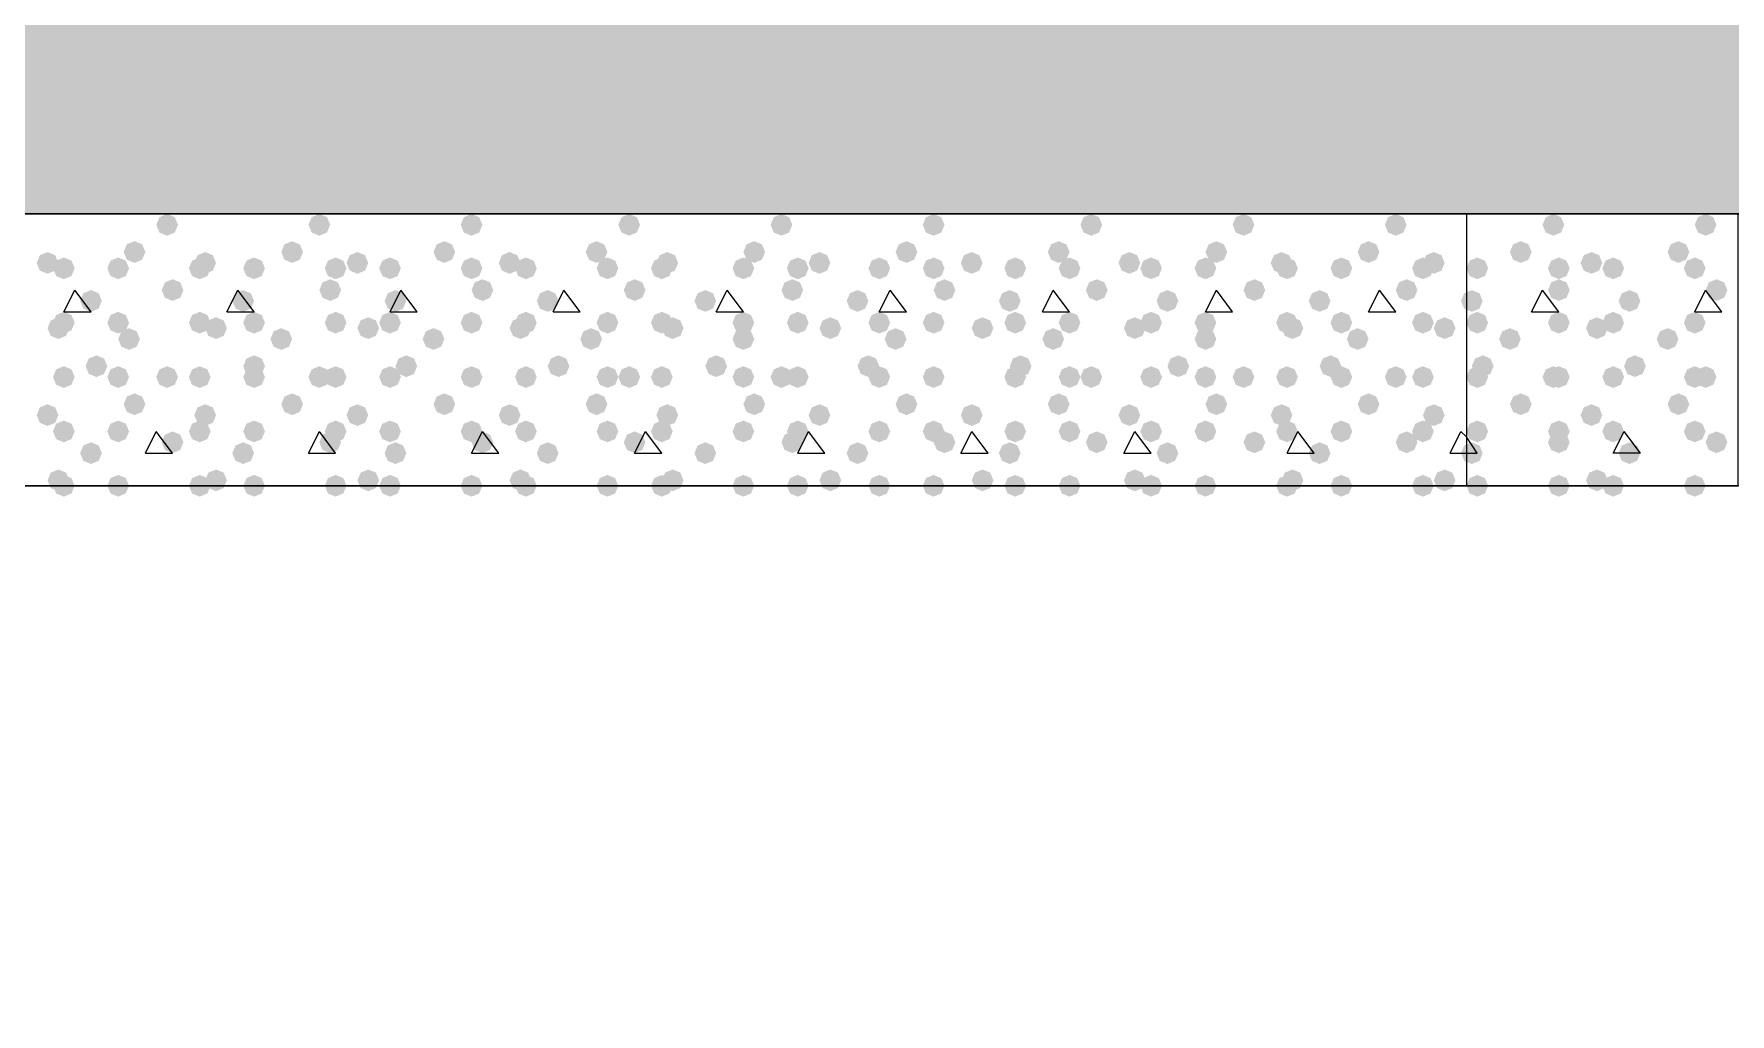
# Model space of a CAD drawing. Header units: millimetres. Extents: x 0 to 420, y 0 to 297.
# Drawn here: x 211.14 to 224.35, y 144.01 to 151.64 of the extents above; entities that cross this region are included whole.
import ezdxf

# ---------------------------------------------------------------- set-up
doc = ezdxf.new("R2010")
doc.units = ezdxf.units.MM
doc.layers.get('0').update_dxf_attribs({"linetype": 'CONTINUOUS'})

msp = doc.modelspace()

# ---------------------------------------------------------------- hatches: boundary and pattern name
at = {"true_color": 0x000008}
h = msp.add_hatch(color=0, dxfattribs=at)
h.paths.add_polyline_path([(385.826, 162.263667), (39.708667, 162.263667), (385.826, 150.241)], flags=0)
h.paths.add_polyline_path([(39.708667, 162.263667), (385.826, 150.241), (39.708667, 150.241)], flags=0)
for points in [[(212.259333, 150.156333), (212.234463, 150.096537), (212.174667, 150.071667), (212.114871, 150.096537), (212.09, 150.156333), (212.114871, 150.216129), (212.174667, 150.241), (212.234462, 150.216129)], [(213.444667, 150.156333), (213.419796, 150.096537), (213.36, 150.071667), (213.300204, 150.096537), (213.275333, 150.156333), (213.300204, 150.216129), (213.36, 150.241), (213.419796, 150.216129)], [(214.63, 150.156333), (214.605129, 150.096537), (214.545333, 150.071667), (214.485538, 150.096537), (214.460667, 150.156333), (214.485537, 150.216129), (214.545333, 150.241), (214.605129, 150.216129)], [(215.857667, 150.156333), (215.832796, 150.096537), (215.773, 150.071667), (215.713204, 150.096537), (215.688333, 150.156333), (215.713204, 150.216129), (215.773, 150.241), (215.832796, 150.216129)], [(217.043, 150.156333), (217.018129, 150.096537), (216.958333, 150.071667), (216.898538, 150.096537), (216.873667, 150.156333), (216.898537, 150.216129), (216.958333, 150.241), (217.018129, 150.216129)], [(218.228333, 150.156333), (218.203463, 150.096537), (218.143667, 150.071667), (218.083871, 150.096537), (218.059, 150.156333), (218.083871, 150.216129), (218.143667, 150.241), (218.203462, 150.216129)], [(219.456, 150.156333), (219.431129, 150.096537), (219.371333, 150.071667), (219.311538, 150.096537), (219.286667, 150.156333), (219.311537, 150.216129), (219.371333, 150.241), (219.431129, 150.216129)], [(220.641333, 150.156333), (220.616462, 150.096537), (220.556667, 150.071667), (220.496871, 150.096537), (220.472, 150.156333), (220.496871, 150.216129), (220.556667, 150.241), (220.616462, 150.216129)], [(221.826667, 150.156333), (221.801796, 150.096537), (221.742, 150.071667), (221.682204, 150.096537), (221.657333, 150.156333), (221.682204, 150.216129), (221.742, 150.241), (221.801796, 150.216129)], [(211.328, 149.86), (211.303129, 149.800204), (211.243333, 149.775333), (211.183538, 149.800204), (211.158667, 149.86), (211.183537, 149.919796), (211.243333, 149.944667), (211.303129, 149.919796)], [(212.005333, 149.944667), (211.980462, 149.884871), (211.920667, 149.86), (211.860871, 149.884871), (211.836, 149.944667), (211.860871, 150.004462), (211.920667, 150.029333), (211.980462, 150.004463)], [(212.555667, 149.86), (212.530796, 149.800204), (212.471, 149.775333), (212.411204, 149.800204), (212.386333, 149.86), (212.411204, 149.919796), (212.471, 149.944667), (212.530796, 149.919796)], [(213.233, 149.944667), (213.208129, 149.884871), (213.148333, 149.86), (213.088538, 149.884871), (213.063667, 149.944667), (213.088537, 150.004462), (213.148333, 150.029333), (213.208129, 150.004463)], [(213.741, 149.86), (213.716129, 149.800204), (213.656333, 149.775333), (213.596538, 149.800204), (213.571667, 149.86), (213.596537, 149.919796), (213.656333, 149.944667), (213.716129, 149.919796)], [(214.418333, 149.944667), (214.393463, 149.884871), (214.333667, 149.86), (214.273871, 149.884871), (214.249, 149.944667), (214.273871, 150.004462), (214.333667, 150.029333), (214.393462, 150.004463)], [(214.926333, 149.86), (214.901462, 149.800204), (214.841667, 149.775333), (214.781871, 149.800204), (214.757, 149.86), (214.781871, 149.919796), (214.841667, 149.944667), (214.901462, 149.919796)], [(215.603667, 149.944667), (215.578796, 149.884871), (215.519, 149.86), (215.459204, 149.884871), (215.434333, 149.944667), (215.459204, 150.004462), (215.519, 150.029333), (215.578796, 150.004463)], [(216.154, 149.86), (216.129129, 149.800204), (216.069333, 149.775333), (216.009538, 149.800204), (215.984667, 149.86), (216.009537, 149.919796), (216.069333, 149.944667), (216.129129, 149.919796)], [(216.831333, 149.944667), (216.806462, 149.884871), (216.746667, 149.86), (216.686871, 149.884871), (216.662, 149.944667), (216.686871, 150.004462), (216.746667, 150.029333), (216.806462, 150.004463)], [(217.339333, 149.86), (217.314462, 149.800204), (217.254667, 149.775333), (217.194871, 149.800204), (217.17, 149.86), (217.194871, 149.919796), (217.254667, 149.944667), (217.314462, 149.919796)], [(218.016667, 149.944667), (217.991796, 149.884871), (217.932, 149.86), (217.872204, 149.884871), (217.847333, 149.944667), (217.872204, 150.004462), (217.932, 150.029333), (217.991796, 150.004463)], [(218.524667, 149.86), (218.499796, 149.800204), (218.44, 149.775333), (218.380204, 149.800204), (218.355333, 149.86), (218.380204, 149.919796), (218.44, 149.944667), (218.499796, 149.919796)], [(219.202, 149.944667), (219.177129, 149.884871), (219.117333, 149.86), (219.057538, 149.884871), (219.032667, 149.944667), (219.057537, 150.004462), (219.117333, 150.029333), (219.177129, 150.004463)], [(219.752333, 149.86), (219.727463, 149.800204), (219.667667, 149.775333), (219.607871, 149.800204), (219.583, 149.86), (219.607871, 149.919796), (219.667667, 149.944667), (219.727462, 149.919796)], [(220.429667, 149.944667), (220.404796, 149.884871), (220.345, 149.86), (220.285204, 149.884871), (220.260333, 149.944667), (220.285204, 150.004462), (220.345, 150.029333), (220.404796, 150.004463)], [(220.937667, 149.86), (220.912796, 149.800204), (220.853, 149.775333), (220.793204, 149.800204), (220.768333, 149.86), (220.793204, 149.919796), (220.853, 149.944667), (220.912796, 149.919796)], [(221.615, 149.944667), (221.590129, 149.884871), (221.530333, 149.86), (221.470538, 149.884871), (221.445667, 149.944667), (221.470537, 150.004462), (221.530333, 150.029333), (221.590129, 150.004463)], [(222.123, 149.86), (222.098129, 149.800204), (222.038333, 149.775333), (221.978538, 149.800204), (221.953667, 149.86), (221.978537, 149.919796), (222.038333, 149.944667), (222.098129, 149.919796)], [(211.455, 149.817667), (211.430129, 149.757871), (211.370333, 149.733), (211.310538, 149.757871), (211.285667, 149.817667), (211.310537, 149.877462), (211.370333, 149.902333), (211.430129, 149.877463)], [(211.878333, 149.817667), (211.853462, 149.757871), (211.793667, 149.733), (211.733871, 149.757871), (211.709, 149.817667), (211.733871, 149.877462), (211.793667, 149.902333), (211.853462, 149.877463)], [(212.513333, 149.817667), (212.488463, 149.757871), (212.428667, 149.733), (212.368871, 149.757871), (212.344, 149.817667), (212.368871, 149.877462), (212.428667, 149.902333), (212.488462, 149.877463)], [(212.936667, 149.817667), (212.911796, 149.757871), (212.852, 149.733), (212.792204, 149.757871), (212.767333, 149.817667), (212.792204, 149.877462), (212.852, 149.902333), (212.911796, 149.877463)], [(213.571667, 149.817667), (213.546796, 149.757871), (213.487, 149.733), (213.427204, 149.757871), (213.402333, 149.817667), (213.427204, 149.877462), (213.487, 149.902333), (213.546796, 149.877463)], [(213.995, 149.817667), (213.970129, 149.757871), (213.910333, 149.733), (213.850538, 149.757871), (213.825667, 149.817667), (213.850537, 149.877462), (213.910333, 149.902333), (213.970129, 149.877463)], [(214.63, 149.817667), (214.605129, 149.757871), (214.545333, 149.733), (214.485538, 149.757871), (214.460667, 149.817667), (214.485537, 149.877462), (214.545333, 149.902333), (214.605129, 149.877463)], [(215.053333, 149.817667), (215.028462, 149.757871), (214.968667, 149.733), (214.908871, 149.757871), (214.884, 149.817667), (214.908871, 149.877462), (214.968667, 149.902333), (215.028462, 149.877463)], [(215.688333, 149.817667), (215.663462, 149.757871), (215.603667, 149.733), (215.543871, 149.757871), (215.519, 149.817667), (215.543871, 149.877462), (215.603667, 149.902333), (215.663462, 149.877463)], [(216.111667, 149.817667), (216.086796, 149.757871), (216.027, 149.733), (215.967204, 149.757871), (215.942333, 149.817667), (215.967204, 149.877462), (216.027, 149.902333), (216.086796, 149.877463)], [(216.746667, 149.817667), (216.721796, 149.757871), (216.662, 149.733), (216.602204, 149.757871), (216.577333, 149.817667), (216.602204, 149.877462), (216.662, 149.902333), (216.721796, 149.877463)], [(217.17, 149.817667), (217.145129, 149.757871), (217.085333, 149.733), (217.025538, 149.757871), (217.000667, 149.817667), (217.025537, 149.877462), (217.085333, 149.902333), (217.145129, 149.877463)], [(217.805, 149.817667), (217.780129, 149.757871), (217.720333, 149.733), (217.660538, 149.757871), (217.635667, 149.817667), (217.660537, 149.877462), (217.720333, 149.902333), (217.780129, 149.877463)], [(218.228333, 149.817667), (218.203463, 149.757871), (218.143667, 149.733), (218.083871, 149.757871), (218.059, 149.817667), (218.083871, 149.877462), (218.143667, 149.902333), (218.203462, 149.877463)], [(218.863333, 149.817667), (218.838462, 149.757871), (218.778667, 149.733), (218.718871, 149.757871), (218.694, 149.817667), (218.718871, 149.877462), (218.778667, 149.902333), (218.838462, 149.877463)], [(219.286667, 149.817667), (219.261796, 149.757871), (219.202, 149.733), (219.142204, 149.757871), (219.117333, 149.817667), (219.142204, 149.877462), (219.202, 149.902333), (219.261796, 149.877463)], [(219.921667, 149.817667), (219.896796, 149.757871), (219.837, 149.733), (219.777204, 149.757871), (219.752333, 149.817667), (219.777204, 149.877462), (219.837, 149.902333), (219.896796, 149.877463)], [(220.345, 149.817667), (220.320129, 149.757871), (220.260333, 149.733), (220.200538, 149.757871), (220.175667, 149.817667), (220.200537, 149.877462), (220.260333, 149.902333), (220.320129, 149.877463)], [(220.98, 149.817667), (220.955129, 149.757871), (220.895333, 149.733), (220.835538, 149.757871), (220.810667, 149.817667), (220.835537, 149.877462), (220.895333, 149.902333), (220.955129, 149.877463)], [(221.403333, 149.817667), (221.378463, 149.757871), (221.318667, 149.733), (221.258871, 149.757871), (221.234, 149.817667), (221.258871, 149.877462), (221.318667, 149.902333), (221.378462, 149.877463)], [(222.038333, 149.817667), (222.013463, 149.757871), (221.953667, 149.733), (221.893871, 149.757871), (221.869, 149.817667), (221.893871, 149.877462), (221.953667, 149.902333), (222.013462, 149.877463)], [(211.666667, 149.563667), (211.641796, 149.503871), (211.582, 149.479), (211.522204, 149.503871), (211.497333, 149.563667), (211.522204, 149.623462), (211.582, 149.648333), (211.641796, 149.623463)], [(212.301667, 149.648333), (212.276796, 149.588537), (212.217, 149.563667), (212.157204, 149.588537), (212.132333, 149.648333), (212.157204, 149.708129), (212.217, 149.733), (212.276796, 149.708129)], [(212.852, 149.563667), (212.827129, 149.503871), (212.767333, 149.479), (212.707538, 149.503871), (212.682667, 149.563667), (212.707537, 149.623462), (212.767333, 149.648333), (212.827129, 149.623463)], [(213.529333, 149.648333), (213.504462, 149.588537), (213.444667, 149.563667), (213.384871, 149.588537), (213.36, 149.648333), (213.384871, 149.708129), (213.444667, 149.733), (213.504462, 149.708129)], [(214.037333, 149.563667), (214.012462, 149.503871), (213.952667, 149.479), (213.892871, 149.503871), (213.868, 149.563667), (213.892871, 149.623462), (213.952667, 149.648333), (214.012462, 149.623463)], [(214.714667, 149.648333), (214.689796, 149.588537), (214.63, 149.563667), (214.570204, 149.588537), (214.545333, 149.648333), (214.570204, 149.708129), (214.63, 149.733), (214.689796, 149.708129)], [(215.222667, 149.563667), (215.197796, 149.503871), (215.138, 149.479), (215.078204, 149.503871), (215.053333, 149.563667), (215.078204, 149.623462), (215.138, 149.648333), (215.197796, 149.623463)], [(215.9, 149.648333), (215.875129, 149.588537), (215.815333, 149.563667), (215.755538, 149.588537), (215.730667, 149.648333), (215.755537, 149.708129), (215.815333, 149.733), (215.875129, 149.708129)], [(216.450333, 149.563667), (216.425462, 149.503871), (216.365667, 149.479), (216.305871, 149.503871), (216.281, 149.563667), (216.305871, 149.623462), (216.365667, 149.648333), (216.425462, 149.623463)], [(217.127667, 149.648333), (217.102796, 149.588537), (217.043, 149.563667), (216.983204, 149.588537), (216.958333, 149.648333), (216.983204, 149.708129), (217.043, 149.733), (217.102796, 149.708129)], [(217.635667, 149.563667), (217.610796, 149.503871), (217.551, 149.479), (217.491204, 149.503871), (217.466333, 149.563667), (217.491204, 149.623462), (217.551, 149.648333), (217.610796, 149.623463)], [(218.313, 149.648333), (218.288129, 149.588537), (218.228333, 149.563667), (218.168538, 149.588537), (218.143667, 149.648333), (218.168537, 149.708129), (218.228333, 149.733), (218.288129, 149.708129)], [(218.821, 149.563667), (218.796129, 149.503871), (218.736333, 149.479), (218.676538, 149.503871), (218.651667, 149.563667), (218.676537, 149.623462), (218.736333, 149.648333), (218.796129, 149.623463)], [(219.498333, 149.648333), (219.473462, 149.588537), (219.413667, 149.563667), (219.353871, 149.588537), (219.329, 149.648333), (219.353871, 149.708129), (219.413667, 149.733), (219.473462, 149.708129)], [(220.048667, 149.563667), (220.023796, 149.503871), (219.964, 149.479), (219.904204, 149.503871), (219.879333, 149.563667), (219.904204, 149.623462), (219.964, 149.648333), (220.023796, 149.623463)], [(220.726, 149.648333), (220.701129, 149.588537), (220.641333, 149.563667), (220.581538, 149.588537), (220.556667, 149.648333), (220.581537, 149.708129), (220.641333, 149.733), (220.701129, 149.708129)], [(221.234, 149.563667), (221.209129, 149.503871), (221.149333, 149.479), (221.089538, 149.503871), (221.064667, 149.563667), (221.089537, 149.623462), (221.149333, 149.648333), (221.209129, 149.623463)], [(221.911333, 149.648333), (221.886462, 149.588537), (221.826667, 149.563667), (221.766871, 149.588537), (221.742, 149.648333), (221.766871, 149.708129), (221.826667, 149.733), (221.886462, 149.708129)], [(211.412667, 149.352), (211.387796, 149.292204), (211.328, 149.267333), (211.268204, 149.292204), (211.243333, 149.352), (211.268204, 149.411796), (211.328, 149.436667), (211.387796, 149.411796)], [(211.455, 149.394333), (211.430129, 149.334537), (211.370333, 149.309667), (211.310538, 149.334537), (211.285667, 149.394333), (211.310537, 149.454129), (211.370333, 149.479), (211.430129, 149.454129)], [(211.878333, 149.394333), (211.853462, 149.334537), (211.793667, 149.309667), (211.733871, 149.334537), (211.709, 149.394333), (211.733871, 149.454129), (211.793667, 149.479), (211.853462, 149.454129)], [(212.513333, 149.394333), (212.488463, 149.334537), (212.428667, 149.309667), (212.368871, 149.334537), (212.344, 149.394333), (212.368871, 149.454129), (212.428667, 149.479), (212.488462, 149.454129)], [(212.640333, 149.352), (212.615462, 149.292204), (212.555667, 149.267333), (212.495871, 149.292204), (212.471, 149.352), (212.495871, 149.411796), (212.555667, 149.436667), (212.615462, 149.411796)], [(212.936667, 149.394333), (212.911796, 149.334537), (212.852, 149.309667), (212.792204, 149.334537), (212.767333, 149.394333), (212.792204, 149.454129), (212.852, 149.479), (212.911796, 149.454129)], [(213.571667, 149.394333), (213.546796, 149.334537), (213.487, 149.309667), (213.427204, 149.334537), (213.402333, 149.394333), (213.427204, 149.454129), (213.487, 149.479), (213.546796, 149.454129)], [(213.825667, 149.352), (213.800796, 149.292204), (213.741, 149.267333), (213.681204, 149.292204), (213.656333, 149.352), (213.681204, 149.411796), (213.741, 149.436667), (213.800796, 149.411796)], [(213.995, 149.394333), (213.970129, 149.334537), (213.910333, 149.309667), (213.850538, 149.334537), (213.825667, 149.394333), (213.850537, 149.454129), (213.910333, 149.479), (213.970129, 149.454129)], [(214.63, 149.394333), (214.605129, 149.334537), (214.545333, 149.309667), (214.485538, 149.334537), (214.460667, 149.394333), (214.485537, 149.454129), (214.545333, 149.479), (214.605129, 149.454129)], [(215.011, 149.352), (214.986129, 149.292204), (214.926333, 149.267333), (214.866538, 149.292204), (214.841667, 149.352), (214.866537, 149.411796), (214.926333, 149.436667), (214.986129, 149.411796)], [(215.053333, 149.394333), (215.028462, 149.334537), (214.968667, 149.309667), (214.908871, 149.334537), (214.884, 149.394333), (214.908871, 149.454129), (214.968667, 149.479), (215.028462, 149.454129)], [(215.688333, 149.394333), (215.663462, 149.334537), (215.603667, 149.309667), (215.543871, 149.334537), (215.519, 149.394333), (215.543871, 149.454129), (215.603667, 149.479), (215.663462, 149.454129)], [(216.111667, 149.394333), (216.086796, 149.334537), (216.027, 149.309667), (215.967204, 149.334537), (215.942333, 149.394333), (215.967204, 149.454129), (216.027, 149.479), (216.086796, 149.454129)], [(216.196333, 149.352), (216.171462, 149.292204), (216.111667, 149.267333), (216.051871, 149.292204), (216.027, 149.352), (216.051871, 149.411796), (216.111667, 149.436667), (216.171462, 149.411796)], [(216.746667, 149.394333), (216.721796, 149.334537), (216.662, 149.309667), (216.602204, 149.334537), (216.577333, 149.394333), (216.602204, 149.454129), (216.662, 149.479), (216.721796, 149.454129)], [(217.17, 149.394333), (217.145129, 149.334537), (217.085333, 149.309667), (217.025538, 149.334537), (217.000667, 149.394333), (217.025537, 149.454129), (217.085333, 149.479), (217.145129, 149.454129)], [(217.424, 149.352), (217.399129, 149.292204), (217.339333, 149.267333), (217.279538, 149.292204), (217.254667, 149.352), (217.279537, 149.411796), (217.339333, 149.436667), (217.399129, 149.411796)], [(217.805, 149.394333), (217.780129, 149.334537), (217.720333, 149.309667), (217.660538, 149.334537), (217.635667, 149.394333), (217.660537, 149.454129), (217.720333, 149.479), (217.780129, 149.454129)], [(218.228333, 149.394333), (218.203463, 149.334537), (218.143667, 149.309667), (218.083871, 149.334537), (218.059, 149.394333), (218.083871, 149.454129), (218.143667, 149.479), (218.203462, 149.454129)], [(218.609333, 149.352), (218.584463, 149.292204), (218.524667, 149.267333), (218.464871, 149.292204), (218.44, 149.352), (218.464871, 149.411796), (218.524667, 149.436667), (218.584462, 149.411796)], [(218.863333, 149.394333), (218.838462, 149.334537), (218.778667, 149.309667), (218.718871, 149.334537), (218.694, 149.394333), (218.718871, 149.454129), (218.778667, 149.479), (218.838462, 149.454129)], [(219.286667, 149.394333), (219.261796, 149.334537), (219.202, 149.309667), (219.142204, 149.334537), (219.117333, 149.394333), (219.142204, 149.454129), (219.202, 149.479), (219.261796, 149.454129)], [(219.794667, 149.352), (219.769796, 149.292204), (219.71, 149.267333), (219.650204, 149.292204), (219.625333, 149.352), (219.650204, 149.411796), (219.71, 149.436667), (219.769796, 149.411796)], [(219.921667, 149.394333), (219.896796, 149.334537), (219.837, 149.309667), (219.777204, 149.334537), (219.752333, 149.394333), (219.777204, 149.454129), (219.837, 149.479), (219.896796, 149.454129)], [(220.345, 149.394333), (220.320129, 149.334537), (220.260333, 149.309667), (220.200538, 149.334537), (220.175667, 149.394333), (220.200537, 149.454129), (220.260333, 149.479), (220.320129, 149.454129)], [(220.98, 149.394333), (220.955129, 149.334537), (220.895333, 149.309667), (220.835538, 149.334537), (220.810667, 149.394333), (220.835537, 149.454129), (220.895333, 149.479), (220.955129, 149.454129)], [(221.022333, 149.352), (220.997462, 149.292204), (220.937667, 149.267333), (220.877871, 149.292204), (220.853, 149.352), (220.877871, 149.411796), (220.937667, 149.436667), (220.997462, 149.411796)], [(221.403333, 149.394333), (221.378463, 149.334537), (221.318667, 149.309667), (221.258871, 149.334537), (221.234, 149.394333), (221.258871, 149.454129), (221.318667, 149.479), (221.378462, 149.454129)], [(222.038333, 149.394333), (222.013463, 149.334537), (221.953667, 149.309667), (221.893871, 149.334537), (221.869, 149.394333), (221.893871, 149.454129), (221.953667, 149.479), (222.013462, 149.454129)], [(222.207667, 149.352), (222.182796, 149.292204), (222.123, 149.267333), (222.063204, 149.292204), (222.038333, 149.352), (222.063204, 149.411796), (222.123, 149.436667), (222.182796, 149.411796)], [(211.963, 149.267333), (211.938129, 149.207537), (211.878333, 149.182667), (211.818537, 149.207537), (211.793667, 149.267333), (211.818537, 149.327129), (211.878333, 149.352), (211.938129, 149.327129)], [(213.148333, 149.267333), (213.123462, 149.207537), (213.063667, 149.182667), (213.003871, 149.207537), (212.979, 149.267333), (213.003871, 149.327129), (213.063667, 149.352), (213.123462, 149.327129)], [(214.333667, 149.267333), (214.308796, 149.207537), (214.249, 149.182667), (214.189204, 149.207537), (214.164333, 149.267333), (214.189204, 149.327129), (214.249, 149.352), (214.308796, 149.327129)], [(215.561333, 149.267333), (215.536462, 149.207537), (215.476667, 149.182667), (215.416871, 149.207537), (215.392, 149.267333), (215.416871, 149.327129), (215.476667, 149.352), (215.536462, 149.327129)], [(216.746667, 149.267333), (216.721796, 149.207537), (216.662, 149.182667), (216.602204, 149.207537), (216.577333, 149.267333), (216.602204, 149.327129), (216.662, 149.352), (216.721796, 149.327129)], [(217.932, 149.267333), (217.907129, 149.207537), (217.847333, 149.182667), (217.787537, 149.207537), (217.762667, 149.267333), (217.787537, 149.327129), (217.847333, 149.352), (217.907129, 149.327129)], [(219.159667, 149.267333), (219.134796, 149.207537), (219.075, 149.182667), (219.015204, 149.207537), (218.990333, 149.267333), (219.015204, 149.327129), (219.075, 149.352), (219.134796, 149.327129)], [(220.345, 149.267333), (220.320129, 149.207537), (220.260333, 149.182667), (220.200538, 149.207537), (220.175667, 149.267333), (220.200537, 149.327129), (220.260333, 149.352), (220.320129, 149.327129)], [(221.530333, 149.267333), (221.505462, 149.207537), (221.445667, 149.182667), (221.385871, 149.207537), (221.361, 149.267333), (221.385871, 149.327129), (221.445667, 149.352), (221.505462, 149.327129)], [(211.709, 149.055667), (211.684129, 148.995871), (211.624333, 148.971), (211.564538, 148.995871), (211.539667, 149.055667), (211.564537, 149.115462), (211.624333, 149.140333), (211.684129, 149.115463)], [(212.936667, 149.055667), (212.911796, 148.995871), (212.852, 148.971), (212.792204, 148.995871), (212.767333, 149.055667), (212.792204, 149.115462), (212.852, 149.140333), (212.911796, 149.115463)], [(214.122, 149.055667), (214.097129, 148.995871), (214.037333, 148.971), (213.977537, 148.995871), (213.952667, 149.055667), (213.977537, 149.115462), (214.037333, 149.140333), (214.097129, 149.115463)], [(215.307333, 149.055667), (215.282462, 148.995871), (215.222667, 148.971), (215.162871, 148.995871), (215.138, 149.055667), (215.162871, 149.115462), (215.222667, 149.140333), (215.282462, 149.115463)], [(216.535, 149.055667), (216.510129, 148.995871), (216.450333, 148.971), (216.390537, 148.995871), (216.365667, 149.055667), (216.390537, 149.115462), (216.450333, 149.140333), (216.510129, 149.115463)], [(217.720333, 149.055667), (217.695462, 148.995871), (217.635667, 148.971), (217.575871, 148.995871), (217.551, 149.055667), (217.575871, 149.115462), (217.635667, 149.140333), (217.695462, 149.115463)], [(218.905667, 149.055667), (218.880796, 148.995871), (218.821, 148.971), (218.761204, 148.995871), (218.736333, 149.055667), (218.761204, 149.115462), (218.821, 149.140333), (218.880796, 149.115463)], [(220.133333, 149.055667), (220.108462, 148.995871), (220.048667, 148.971), (219.988871, 148.995871), (219.964, 149.055667), (219.988871, 149.115462), (220.048667, 149.140333), (220.108462, 149.115463)], [(221.318667, 149.055667), (221.293796, 148.995871), (221.234, 148.971), (221.174204, 148.995871), (221.149333, 149.055667), (221.174204, 149.115462), (221.234, 149.140333), (221.293796, 149.115463)], [(211.455, 148.971), (211.430129, 148.911204), (211.370333, 148.886333), (211.310538, 148.911204), (211.285667, 148.971), (211.310537, 149.030796), (211.370333, 149.055667), (211.430129, 149.030796)], [(211.878333, 148.971), (211.853462, 148.911204), (211.793667, 148.886333), (211.733871, 148.911204), (211.709, 148.971), (211.733871, 149.030796), (211.793667, 149.055667), (211.853462, 149.030796)], [(212.259333, 148.971), (212.234463, 148.911204), (212.174667, 148.886333), (212.114871, 148.911204), (212.09, 148.971), (212.114871, 149.030796), (212.174667, 149.055667), (212.234462, 149.030796)], [(212.513333, 148.971), (212.488463, 148.911204), (212.428667, 148.886333), (212.368871, 148.911204), (212.344, 148.971), (212.368871, 149.030796), (212.428667, 149.055667), (212.488462, 149.030796)], [(212.936667, 148.971), (212.911796, 148.911204), (212.852, 148.886333), (212.792204, 148.911204), (212.767333, 148.971), (212.792204, 149.030796), (212.852, 149.055667), (212.911796, 149.030796)], [(213.444667, 148.971), (213.419796, 148.911204), (213.36, 148.886333), (213.300204, 148.911204), (213.275333, 148.971), (213.300204, 149.030796), (213.36, 149.055667), (213.419796, 149.030796)], [(213.571667, 148.971), (213.546796, 148.911204), (213.487, 148.886333), (213.427204, 148.911204), (213.402333, 148.971), (213.427204, 149.030796), (213.487, 149.055667), (213.546796, 149.030796)], [(213.995, 148.971), (213.970129, 148.911204), (213.910333, 148.886333), (213.850538, 148.911204), (213.825667, 148.971), (213.850537, 149.030796), (213.910333, 149.055667), (213.970129, 149.030796)], [(214.63, 148.971), (214.605129, 148.911204), (214.545333, 148.886333), (214.485538, 148.911204), (214.460667, 148.971), (214.485537, 149.030796), (214.545333, 149.055667), (214.605129, 149.030796)], [(214.63, 148.971), (214.605129, 148.911204), (214.545333, 148.886333), (214.485538, 148.911204), (214.460667, 148.971), (214.485537, 149.030796), (214.545333, 149.055667), (214.605129, 149.030796)], [(215.053333, 148.971), (215.028462, 148.911204), (214.968667, 148.886333), (214.908871, 148.911204), (214.884, 148.971), (214.908871, 149.030796), (214.968667, 149.055667), (215.028462, 149.030796)], [(215.688333, 148.971), (215.663462, 148.911204), (215.603667, 148.886333), (215.543871, 148.911204), (215.519, 148.971), (215.543871, 149.030796), (215.603667, 149.055667), (215.663462, 149.030796)], [(215.857667, 148.971), (215.832796, 148.911204), (215.773, 148.886333), (215.713204, 148.911204), (215.688333, 148.971), (215.713204, 149.030796), (215.773, 149.055667), (215.832796, 149.030796)], [(216.111667, 148.971), (216.086796, 148.911204), (216.027, 148.886333), (215.967204, 148.911204), (215.942333, 148.971), (215.967204, 149.030796), (216.027, 149.055667), (216.086796, 149.030796)], [(216.746667, 148.971), (216.721796, 148.911204), (216.662, 148.886333), (216.602204, 148.911204), (216.577333, 148.971), (216.602204, 149.030796), (216.662, 149.055667), (216.721796, 149.030796)], [(217.043, 148.971), (217.018129, 148.911204), (216.958333, 148.886333), (216.898538, 148.911204), (216.873667, 148.971), (216.898537, 149.030796), (216.958333, 149.055667), (217.018129, 149.030796)], [(217.17, 148.971), (217.145129, 148.911204), (217.085333, 148.886333), (217.025538, 148.911204), (217.000667, 148.971), (217.025537, 149.030796), (217.085333, 149.055667), (217.145129, 149.030796)], [(217.805, 148.971), (217.780129, 148.911204), (217.720333, 148.886333), (217.660538, 148.911204), (217.635667, 148.971), (217.660537, 149.030796), (217.720333, 149.055667), (217.780129, 149.030796)], [(218.228333, 148.971), (218.203463, 148.911204), (218.143667, 148.886333), (218.083871, 148.911204), (218.059, 148.971), (218.083871, 149.030796), (218.143667, 149.055667), (218.203462, 149.030796)], [(218.228333, 148.971), (218.203463, 148.911204), (218.143667, 148.886333), (218.083871, 148.911204), (218.059, 148.971), (218.083871, 149.030796), (218.143667, 149.055667), (218.203462, 149.030796)], [(218.863333, 148.971), (218.838462, 148.911204), (218.778667, 148.886333), (218.718871, 148.911204), (218.694, 148.971), (218.718871, 149.030796), (218.778667, 149.055667), (218.838462, 149.030796)], [(219.286667, 148.971), (219.261796, 148.911204), (219.202, 148.886333), (219.142204, 148.911204), (219.117333, 148.971), (219.142204, 149.030796), (219.202, 149.055667), (219.261796, 149.030796)], [(219.456, 148.971), (219.431129, 148.911204), (219.371333, 148.886333), (219.311538, 148.911204), (219.286667, 148.971), (219.311537, 149.030796), (219.371333, 149.055667), (219.431129, 149.030796)], [(219.921667, 148.971), (219.896796, 148.911204), (219.837, 148.886333), (219.777204, 148.911204), (219.752333, 148.971), (219.777204, 149.030796), (219.837, 149.055667), (219.896796, 149.030796)], [(220.345, 148.971), (220.320129, 148.911204), (220.260333, 148.886333), (220.200538, 148.911204), (220.175667, 148.971), (220.200537, 149.030796), (220.260333, 149.055667), (220.320129, 149.030796)], [(220.641333, 148.971), (220.616462, 148.911204), (220.556667, 148.886333), (220.496871, 148.911204), (220.472, 148.971), (220.496871, 149.030796), (220.556667, 149.055667), (220.616462, 149.030796)], [(220.98, 148.971), (220.955129, 148.911204), (220.895333, 148.886333), (220.835538, 148.911204), (220.810667, 148.971), (220.835537, 149.030796), (220.895333, 149.055667), (220.955129, 149.030796)], [(221.403333, 148.971), (221.378463, 148.911204), (221.318667, 148.886333), (221.258871, 148.911204), (221.234, 148.971), (221.258871, 149.030796), (221.318667, 149.055667), (221.378462, 149.030796)], [(221.826667, 148.971), (221.801796, 148.911204), (221.742, 148.886333), (221.682204, 148.911204), (221.657333, 148.971), (221.682204, 149.030796), (221.742, 149.055667), (221.801796, 149.030796)], [(222.038333, 148.971), (222.013463, 148.911204), (221.953667, 148.886333), (221.893871, 148.911204), (221.869, 148.971), (221.893871, 149.030796), (221.953667, 149.055667), (222.013462, 149.030796)], [(211.328, 148.674667), (211.303129, 148.614871), (211.243333, 148.59), (211.183538, 148.614871), (211.158667, 148.674667), (211.183537, 148.734462), (211.243333, 148.759333), (211.303129, 148.734463)], [(212.005333, 148.759333), (211.980462, 148.699537), (211.920667, 148.674667), (211.860871, 148.699537), (211.836, 148.759333), (211.860871, 148.819129), (211.920667, 148.844), (211.980462, 148.819129)], [(212.555667, 148.674667), (212.530796, 148.614871), (212.471, 148.59), (212.411204, 148.614871), (212.386333, 148.674667), (212.411204, 148.734462), (212.471, 148.759333), (212.530796, 148.734463)], [(213.233, 148.759333), (213.208129, 148.699537), (213.148333, 148.674667), (213.088538, 148.699537), (213.063667, 148.759333), (213.088537, 148.819129), (213.148333, 148.844), (213.208129, 148.819129)], [(213.741, 148.674667), (213.716129, 148.614871), (213.656333, 148.59), (213.596538, 148.614871), (213.571667, 148.674667), (213.596537, 148.734462), (213.656333, 148.759333), (213.716129, 148.734463)], [(214.418333, 148.759333), (214.393463, 148.699537), (214.333667, 148.674667), (214.273871, 148.699537), (214.249, 148.759333), (214.273871, 148.819129), (214.333667, 148.844), (214.393462, 148.819129)], [(214.926333, 148.674667), (214.901462, 148.614871), (214.841667, 148.59), (214.781871, 148.614871), (214.757, 148.674667), (214.781871, 148.734462), (214.841667, 148.759333), (214.901462, 148.734463)], [(215.603667, 148.759333), (215.578796, 148.699537), (215.519, 148.674667), (215.459204, 148.699537), (215.434333, 148.759333), (215.459204, 148.819129), (215.519, 148.844), (215.578796, 148.819129)], [(216.154, 148.674667), (216.129129, 148.614871), (216.069333, 148.59), (216.009538, 148.614871), (215.984667, 148.674667), (216.009537, 148.734462), (216.069333, 148.759333), (216.129129, 148.734463)], [(216.831333, 148.759333), (216.806462, 148.699537), (216.746667, 148.674667), (216.686871, 148.699537), (216.662, 148.759333), (216.686871, 148.819129), (216.746667, 148.844), (216.806462, 148.819129)], [(217.339333, 148.674667), (217.314462, 148.614871), (217.254667, 148.59), (217.194871, 148.614871), (217.17, 148.674667), (217.194871, 148.734462), (217.254667, 148.759333), (217.314462, 148.734463)], [(218.016667, 148.759333), (217.991796, 148.699537), (217.932, 148.674667), (217.872204, 148.699537), (217.847333, 148.759333), (217.872204, 148.819129), (217.932, 148.844), (217.991796, 148.819129)], [(218.524667, 148.674667), (218.499796, 148.614871), (218.44, 148.59), (218.380204, 148.614871), (218.355333, 148.674667), (218.380204, 148.734462), (218.44, 148.759333), (218.499796, 148.734463)], [(219.202, 148.759333), (219.177129, 148.699537), (219.117333, 148.674667), (219.057538, 148.699537), (219.032667, 148.759333), (219.057537, 148.819129), (219.117333, 148.844), (219.177129, 148.819129)], [(219.752333, 148.674667), (219.727463, 148.614871), (219.667667, 148.59), (219.607871, 148.614871), (219.583, 148.674667), (219.607871, 148.734462), (219.667667, 148.759333), (219.727462, 148.734463)], [(220.429667, 148.759333), (220.404796, 148.699537), (220.345, 148.674667), (220.285204, 148.699537), (220.260333, 148.759333), (220.285204, 148.819129), (220.345, 148.844), (220.404796, 148.819129)], [(220.937667, 148.674667), (220.912796, 148.614871), (220.853, 148.59), (220.793204, 148.614871), (220.768333, 148.674667), (220.793204, 148.734462), (220.853, 148.759333), (220.912796, 148.734463)], [(221.615, 148.759333), (221.590129, 148.699537), (221.530333, 148.674667), (221.470538, 148.699537), (221.445667, 148.759333), (221.470537, 148.819129), (221.530333, 148.844), (221.590129, 148.819129)], [(222.123, 148.674667), (222.098129, 148.614871), (222.038333, 148.59), (221.978538, 148.614871), (221.953667, 148.674667), (221.978537, 148.734462), (222.038333, 148.759333), (222.098129, 148.734463)], [(211.455, 148.547667), (211.430129, 148.487871), (211.370333, 148.463), (211.310538, 148.487871), (211.285667, 148.547667), (211.310537, 148.607462), (211.370333, 148.632333), (211.430129, 148.607463)], [(211.878333, 148.547667), (211.853462, 148.487871), (211.793667, 148.463), (211.733871, 148.487871), (211.709, 148.547667), (211.733871, 148.607462), (211.793667, 148.632333), (211.853462, 148.607463)], [(212.513333, 148.547667), (212.488463, 148.487871), (212.428667, 148.463), (212.368871, 148.487871), (212.344, 148.547667), (212.368871, 148.607462), (212.428667, 148.632333), (212.488462, 148.607463)], [(212.936667, 148.547667), (212.911796, 148.487871), (212.852, 148.463), (212.792204, 148.487871), (212.767333, 148.547667), (212.792204, 148.607462), (212.852, 148.632333), (212.911796, 148.607463)], [(213.571667, 148.547667), (213.546796, 148.487871), (213.487, 148.463), (213.427204, 148.487871), (213.402333, 148.547667), (213.427204, 148.607462), (213.487, 148.632333), (213.546796, 148.607463)], [(213.995, 148.547667), (213.970129, 148.487871), (213.910333, 148.463), (213.850538, 148.487871), (213.825667, 148.547667), (213.850537, 148.607462), (213.910333, 148.632333), (213.970129, 148.607463)], [(214.63, 148.547667), (214.605129, 148.487871), (214.545333, 148.463), (214.485538, 148.487871), (214.460667, 148.547667), (214.485537, 148.607462), (214.545333, 148.632333), (214.605129, 148.607463)], [(215.053333, 148.547667), (215.028462, 148.487871), (214.968667, 148.463), (214.908871, 148.487871), (214.884, 148.547667), (214.908871, 148.607462), (214.968667, 148.632333), (215.028462, 148.607463)], [(215.688333, 148.547667), (215.663462, 148.487871), (215.603667, 148.463), (215.543871, 148.487871), (215.519, 148.547667), (215.543871, 148.607462), (215.603667, 148.632333), (215.663462, 148.607463)], [(216.111667, 148.547667), (216.086796, 148.487871), (216.027, 148.463), (215.967204, 148.487871), (215.942333, 148.547667), (215.967204, 148.607462), (216.027, 148.632333), (216.086796, 148.607463)], [(216.746667, 148.547667), (216.721796, 148.487871), (216.662, 148.463), (216.602204, 148.487871), (216.577333, 148.547667), (216.602204, 148.607462), (216.662, 148.632333), (216.721796, 148.607463)], [(217.17, 148.547667), (217.145129, 148.487871), (217.085333, 148.463), (217.025538, 148.487871), (217.000667, 148.547667), (217.025537, 148.607462), (217.085333, 148.632333), (217.145129, 148.607463)], [(217.805, 148.547667), (217.780129, 148.487871), (217.720333, 148.463), (217.660538, 148.487871), (217.635667, 148.547667), (217.660537, 148.607462), (217.720333, 148.632333), (217.780129, 148.607463)], [(218.228333, 148.547667), (218.203463, 148.487871), (218.143667, 148.463), (218.083871, 148.487871), (218.059, 148.547667), (218.083871, 148.607462), (218.143667, 148.632333), (218.203462, 148.607463)], [(218.863333, 148.547667), (218.838462, 148.487871), (218.778667, 148.463), (218.718871, 148.487871), (218.694, 148.547667), (218.718871, 148.607462), (218.778667, 148.632333), (218.838462, 148.607463)], [(219.286667, 148.547667), (219.261796, 148.487871), (219.202, 148.463), (219.142204, 148.487871), (219.117333, 148.547667), (219.142204, 148.607462), (219.202, 148.632333), (219.261796, 148.607463)], [(219.921667, 148.547667), (219.896796, 148.487871), (219.837, 148.463), (219.777204, 148.487871), (219.752333, 148.547667), (219.777204, 148.607462), (219.837, 148.632333), (219.896796, 148.607463)], [(220.345, 148.547667), (220.320129, 148.487871), (220.260333, 148.463), (220.200538, 148.487871), (220.175667, 148.547667), (220.200537, 148.607462), (220.260333, 148.632333), (220.320129, 148.607463)], [(220.98, 148.547667), (220.955129, 148.487871), (220.895333, 148.463), (220.835538, 148.487871), (220.810667, 148.547667), (220.835537, 148.607462), (220.895333, 148.632333), (220.955129, 148.607463)], [(221.403333, 148.547667), (221.378463, 148.487871), (221.318667, 148.463), (221.258871, 148.487871), (221.234, 148.547667), (221.258871, 148.607462), (221.318667, 148.632333), (221.378462, 148.607463)], [(222.038333, 148.547667), (222.013463, 148.487871), (221.953667, 148.463), (221.893871, 148.487871), (221.869, 148.547667), (221.893871, 148.607462), (221.953667, 148.632333), (222.013462, 148.607463)], [(211.666667, 148.378333), (211.641796, 148.318537), (211.582, 148.293667), (211.522204, 148.318537), (211.497333, 148.378333), (211.522204, 148.438129), (211.582, 148.463), (211.641796, 148.438129)], [(212.301667, 148.463), (212.276796, 148.403204), (212.217, 148.378333), (212.157204, 148.403204), (212.132333, 148.463), (212.157204, 148.522796), (212.217, 148.547667), (212.276796, 148.522796)], [(212.852, 148.378333), (212.827129, 148.318537), (212.767333, 148.293667), (212.707538, 148.318537), (212.682667, 148.378333), (212.707537, 148.438129), (212.767333, 148.463), (212.827129, 148.438129)], [(213.529333, 148.463), (213.504462, 148.403204), (213.444667, 148.378333), (213.384871, 148.403204), (213.36, 148.463), (213.384871, 148.522796), (213.444667, 148.547667), (213.504462, 148.522796)], [(214.037333, 148.378333), (214.012462, 148.318537), (213.952667, 148.293667), (213.892871, 148.318537), (213.868, 148.378333), (213.892871, 148.438129), (213.952667, 148.463), (214.012462, 148.438129)], [(214.714667, 148.463), (214.689796, 148.403204), (214.63, 148.378333), (214.570204, 148.403204), (214.545333, 148.463), (214.570204, 148.522796), (214.63, 148.547667), (214.689796, 148.522796)], [(215.222667, 148.378333), (215.197796, 148.318537), (215.138, 148.293667), (215.078204, 148.318537), (215.053333, 148.378333), (215.078204, 148.438129), (215.138, 148.463), (215.197796, 148.438129)], [(215.9, 148.463), (215.875129, 148.403204), (215.815333, 148.378333), (215.755538, 148.403204), (215.730667, 148.463), (215.755537, 148.522796), (215.815333, 148.547667), (215.875129, 148.522796)], [(216.450333, 148.378333), (216.425462, 148.318537), (216.365667, 148.293667), (216.305871, 148.318537), (216.281, 148.378333), (216.305871, 148.438129), (216.365667, 148.463), (216.425462, 148.438129)], [(217.127667, 148.463), (217.102796, 148.403204), (217.043, 148.378333), (216.983204, 148.403204), (216.958333, 148.463), (216.983204, 148.522796), (217.043, 148.547667), (217.102796, 148.522796)], [(217.635667, 148.378333), (217.610796, 148.318537), (217.551, 148.293667), (217.491204, 148.318537), (217.466333, 148.378333), (217.491204, 148.438129), (217.551, 148.463), (217.610796, 148.438129)], [(218.313, 148.463), (218.288129, 148.403204), (218.228333, 148.378333), (218.168538, 148.403204), (218.143667, 148.463), (218.168537, 148.522796), (218.228333, 148.547667), (218.288129, 148.522796)], [(218.821, 148.378333), (218.796129, 148.318537), (218.736333, 148.293667), (218.676538, 148.318537), (218.651667, 148.378333), (218.676537, 148.438129), (218.736333, 148.463), (218.796129, 148.438129)], [(219.498333, 148.463), (219.473462, 148.403204), (219.413667, 148.378333), (219.353871, 148.403204), (219.329, 148.463), (219.353871, 148.522796), (219.413667, 148.547667), (219.473462, 148.522796)], [(220.048667, 148.378333), (220.023796, 148.318537), (219.964, 148.293667), (219.904204, 148.318537), (219.879333, 148.378333), (219.904204, 148.438129), (219.964, 148.463), (220.023796, 148.438129)], [(220.726, 148.463), (220.701129, 148.403204), (220.641333, 148.378333), (220.581538, 148.403204), (220.556667, 148.463), (220.581537, 148.522796), (220.641333, 148.547667), (220.701129, 148.522796)], [(221.234, 148.378333), (221.209129, 148.318537), (221.149333, 148.293667), (221.089538, 148.318537), (221.064667, 148.378333), (221.089537, 148.438129), (221.149333, 148.463), (221.209129, 148.438129)], [(221.911333, 148.463), (221.886462, 148.403204), (221.826667, 148.378333), (221.766871, 148.403204), (221.742, 148.463), (221.766871, 148.522796), (221.826667, 148.547667), (221.886462, 148.522796)], [(211.412667, 148.166667), (211.387796, 148.106871), (211.328, 148.082), (211.268204, 148.106871), (211.243333, 148.166667), (211.268204, 148.226462), (211.328, 148.251333), (211.387796, 148.226463)], [(211.455, 148.124333), (211.430129, 148.064537), (211.370333, 148.039667), (211.310538, 148.064537), (211.285667, 148.124333), (211.310537, 148.184129), (211.370333, 148.209), (211.430129, 148.184129)], [(211.878333, 148.124333), (211.853462, 148.064537), (211.793667, 148.039667), (211.733871, 148.064537), (211.709, 148.124333), (211.733871, 148.184129), (211.793667, 148.209), (211.853462, 148.184129)], [(212.513333, 148.124333), (212.488463, 148.064537), (212.428667, 148.039667), (212.368871, 148.064537), (212.344, 148.124333), (212.368871, 148.184129), (212.428667, 148.209), (212.488462, 148.184129)], [(212.640333, 148.166667), (212.615462, 148.106871), (212.555667, 148.082), (212.495871, 148.106871), (212.471, 148.166667), (212.495871, 148.226462), (212.555667, 148.251333), (212.615462, 148.226463)], [(212.936667, 148.124333), (212.911796, 148.064537), (212.852, 148.039667), (212.792204, 148.064537), (212.767333, 148.124333), (212.792204, 148.184129), (212.852, 148.209), (212.911796, 148.184129)], [(213.571667, 148.124333), (213.546796, 148.064537), (213.487, 148.039667), (213.427204, 148.064537), (213.402333, 148.124333), (213.427204, 148.184129), (213.487, 148.209), (213.546796, 148.184129)], [(213.825667, 148.166667), (213.800796, 148.106871), (213.741, 148.082), (213.681204, 148.106871), (213.656333, 148.166667), (213.681204, 148.226462), (213.741, 148.251333), (213.800796, 148.226463)], [(213.995, 148.124333), (213.970129, 148.064537), (213.910333, 148.039667), (213.850538, 148.064537), (213.825667, 148.124333), (213.850537, 148.184129), (213.910333, 148.209), (213.970129, 148.184129)], [(214.63, 148.124333), (214.605129, 148.064537), (214.545333, 148.039667), (214.485538, 148.064537), (214.460667, 148.124333), (214.485537, 148.184129), (214.545333, 148.209), (214.605129, 148.184129)], [(215.011, 148.166667), (214.986129, 148.106871), (214.926333, 148.082), (214.866538, 148.106871), (214.841667, 148.166667), (214.866537, 148.226462), (214.926333, 148.251333), (214.986129, 148.226463)], [(215.053333, 148.124333), (215.028462, 148.064537), (214.968667, 148.039667), (214.908871, 148.064537), (214.884, 148.124333), (214.908871, 148.184129), (214.968667, 148.209), (215.028462, 148.184129)], [(215.688333, 148.124333), (215.663462, 148.064537), (215.603667, 148.039667), (215.543871, 148.064537), (215.519, 148.124333), (215.543871, 148.184129), (215.603667, 148.209), (215.663462, 148.184129)], [(216.111667, 148.124333), (216.086796, 148.064537), (216.027, 148.039667), (215.967204, 148.064537), (215.942333, 148.124333), (215.967204, 148.184129), (216.027, 148.209), (216.086796, 148.184129)], [(216.196333, 148.166667), (216.171462, 148.106871), (216.111667, 148.082), (216.051871, 148.106871), (216.027, 148.166667), (216.051871, 148.226462), (216.111667, 148.251333), (216.171462, 148.226463)], [(216.746667, 148.124333), (216.721796, 148.064537), (216.662, 148.039667), (216.602204, 148.064537), (216.577333, 148.124333), (216.602204, 148.184129), (216.662, 148.209), (216.721796, 148.184129)], [(217.17, 148.124333), (217.145129, 148.064537), (217.085333, 148.039667), (217.025538, 148.064537), (217.000667, 148.124333), (217.025537, 148.184129), (217.085333, 148.209), (217.145129, 148.184129)], [(217.424, 148.166667), (217.399129, 148.106871), (217.339333, 148.082), (217.279538, 148.106871), (217.254667, 148.166667), (217.279537, 148.226462), (217.339333, 148.251333), (217.399129, 148.226463)], [(217.805, 148.124333), (217.780129, 148.064537), (217.720333, 148.039667), (217.660538, 148.064537), (217.635667, 148.124333), (217.660537, 148.184129), (217.720333, 148.209), (217.780129, 148.184129)], [(218.228333, 148.124333), (218.203463, 148.064537), (218.143667, 148.039667), (218.083871, 148.064537), (218.059, 148.124333), (218.083871, 148.184129), (218.143667, 148.209), (218.203462, 148.184129)], [(218.609333, 148.166667), (218.584463, 148.106871), (218.524667, 148.082), (218.464871, 148.106871), (218.44, 148.166667), (218.464871, 148.226462), (218.524667, 148.251333), (218.584462, 148.226463)], [(218.863333, 148.124333), (218.838462, 148.064537), (218.778667, 148.039667), (218.718871, 148.064537), (218.694, 148.124333), (218.718871, 148.184129), (218.778667, 148.209), (218.838462, 148.184129)], [(219.286667, 148.124333), (219.261796, 148.064537), (219.202, 148.039667), (219.142204, 148.064537), (219.117333, 148.124333), (219.142204, 148.184129), (219.202, 148.209), (219.261796, 148.184129)], [(219.794667, 148.166667), (219.769796, 148.106871), (219.71, 148.082), (219.650204, 148.106871), (219.625333, 148.166667), (219.650204, 148.226462), (219.71, 148.251333), (219.769796, 148.226463)], [(219.921667, 148.124333), (219.896796, 148.064537), (219.837, 148.039667), (219.777204, 148.064537), (219.752333, 148.124333), (219.777204, 148.184129), (219.837, 148.209), (219.896796, 148.184129)], [(220.345, 148.124333), (220.320129, 148.064537), (220.260333, 148.039667), (220.200538, 148.064537), (220.175667, 148.124333), (220.200537, 148.184129), (220.260333, 148.209), (220.320129, 148.184129)], [(220.98, 148.124333), (220.955129, 148.064537), (220.895333, 148.039667), (220.835538, 148.064537), (220.810667, 148.124333), (220.835537, 148.184129), (220.895333, 148.209), (220.955129, 148.184129)], [(221.022333, 148.166667), (220.997462, 148.106871), (220.937667, 148.082), (220.877871, 148.106871), (220.853, 148.166667), (220.877871, 148.226462), (220.937667, 148.251333), (220.997462, 148.226463)], [(221.403333, 148.124333), (221.378463, 148.064537), (221.318667, 148.039667), (221.258871, 148.064537), (221.234, 148.124333), (221.258871, 148.184129), (221.318667, 148.209), (221.378462, 148.184129)], [(222.038333, 148.124333), (222.013463, 148.064537), (221.953667, 148.039667), (221.893871, 148.064537), (221.869, 148.124333), (221.893871, 148.184129), (221.953667, 148.209), (222.013462, 148.184129)], [(222.207667, 148.166667), (222.182796, 148.106871), (222.123, 148.082), (222.063204, 148.106871), (222.038333, 148.166667), (222.063204, 148.226462), (222.123, 148.251333), (222.182796, 148.226463)]]:
    msp.add_hatch(color=0, dxfattribs=at).paths.add_polyline_path(points, flags=0)
at = {"true_color": 0x000007}
for points in [[(223.054333, 150.156333), (223.029462, 150.096537), (222.969667, 150.071667), (222.909871, 150.096537), (222.885, 150.156333), (222.909871, 150.216129), (222.969667, 150.241), (223.029462, 150.216129)], [(224.239667, 150.156333), (224.214796, 150.096537), (224.155, 150.071667), (224.095204, 150.096537), (224.070333, 150.156333), (224.095204, 150.216129), (224.155, 150.241), (224.214796, 150.216129)], [(222.800333, 149.944667), (222.775462, 149.884871), (222.715667, 149.86), (222.655871, 149.884871), (222.631, 149.944667), (222.655871, 150.004462), (222.715667, 150.029333), (222.775462, 150.004463)], [(223.350667, 149.86), (223.325796, 149.800204), (223.266, 149.775333), (223.206204, 149.800204), (223.181333, 149.86), (223.206204, 149.919796), (223.266, 149.944667), (223.325796, 149.919796)], [(224.028, 149.944667), (224.003129, 149.884871), (223.943333, 149.86), (223.883537, 149.884871), (223.858667, 149.944667), (223.883537, 150.004462), (223.943333, 150.029333), (224.003129, 150.004463)], [(222.461667, 149.817667), (222.436796, 149.757871), (222.377, 149.733), (222.317204, 149.757871), (222.292333, 149.817667), (222.317204, 149.877462), (222.377, 149.902333), (222.436796, 149.877463)], [(223.096667, 149.817667), (223.071796, 149.757871), (223.012, 149.733), (222.952204, 149.757871), (222.927333, 149.817667), (222.952204, 149.877462), (223.012, 149.902333), (223.071796, 149.877463)], [(223.52, 149.817667), (223.495129, 149.757871), (223.435333, 149.733), (223.375538, 149.757871), (223.350667, 149.817667), (223.375537, 149.877462), (223.435333, 149.902333), (223.495129, 149.877463)], [(224.155, 149.817667), (224.130129, 149.757871), (224.070333, 149.733), (224.010538, 149.757871), (223.985667, 149.817667), (224.010537, 149.877462), (224.070333, 149.902333), (224.130129, 149.877463)], [(222.419333, 149.563667), (222.394463, 149.503871), (222.334667, 149.479), (222.274871, 149.503871), (222.25, 149.563667), (222.274871, 149.623462), (222.334667, 149.648333), (222.394462, 149.623463)], [(223.096667, 149.648333), (223.071796, 149.588537), (223.012, 149.563667), (222.952204, 149.588537), (222.927333, 149.648333), (222.952204, 149.708129), (223.012, 149.733), (223.071796, 149.708129)], [(223.647, 149.563667), (223.622129, 149.503871), (223.562333, 149.479), (223.502537, 149.503871), (223.477667, 149.563667), (223.502537, 149.623462), (223.562333, 149.648333), (223.622129, 149.623463)], [(224.324333, 149.648333), (224.299463, 149.588537), (224.239667, 149.563667), (224.179871, 149.588537), (224.155, 149.648333), (224.179871, 149.708129), (224.239667, 149.733), (224.299462, 149.708129)], [(222.461667, 149.394333), (222.436796, 149.334537), (222.377, 149.309667), (222.317204, 149.334537), (222.292333, 149.394333), (222.317204, 149.454129), (222.377, 149.479), (222.436796, 149.454129)], [(223.096667, 149.394333), (223.071796, 149.334537), (223.012, 149.309667), (222.952204, 149.334537), (222.927333, 149.394333), (222.952204, 149.454129), (223.012, 149.479), (223.071796, 149.454129)], [(223.393, 149.352), (223.368129, 149.292204), (223.308333, 149.267333), (223.248538, 149.292204), (223.223667, 149.352), (223.248537, 149.411796), (223.308333, 149.436667), (223.368129, 149.411796)], [(223.52, 149.394333), (223.495129, 149.334537), (223.435333, 149.309667), (223.375538, 149.334537), (223.350667, 149.394333), (223.375537, 149.454129), (223.435333, 149.479), (223.495129, 149.454129)], [(224.155, 149.394333), (224.130129, 149.334537), (224.070333, 149.309667), (224.010538, 149.334537), (223.985667, 149.394333), (224.010537, 149.454129), (224.070333, 149.479), (224.130129, 149.454129)], [(222.715667, 149.267333), (222.690796, 149.207537), (222.631, 149.182667), (222.571204, 149.207537), (222.546333, 149.267333), (222.571204, 149.327129), (222.631, 149.352), (222.690796, 149.327129)], [(223.943333, 149.267333), (223.918462, 149.207537), (223.858667, 149.182667), (223.798871, 149.207537), (223.774, 149.267333), (223.798871, 149.327129), (223.858667, 149.352), (223.918462, 149.327129)], [(222.504, 149.055667), (222.479129, 148.995871), (222.419333, 148.971), (222.359537, 148.995871), (222.334667, 149.055667), (222.359537, 149.115462), (222.419333, 149.140333), (222.479129, 149.115463)], [(223.689333, 149.055667), (223.664463, 148.995871), (223.604667, 148.971), (223.544871, 148.995871), (223.52, 149.055667), (223.544871, 149.115462), (223.604667, 149.140333), (223.664462, 149.115463)], [(222.461667, 148.971), (222.436796, 148.911204), (222.377, 148.886333), (222.317204, 148.911204), (222.292333, 148.971), (222.317204, 149.030796), (222.377, 149.055667), (222.436796, 149.030796)], [(223.054333, 148.971), (223.029462, 148.911204), (222.969667, 148.886333), (222.909871, 148.911204), (222.885, 148.971), (222.909871, 149.030796), (222.969667, 149.055667), (223.029462, 149.030796)], [(223.096667, 148.971), (223.071796, 148.911204), (223.012, 148.886333), (222.952204, 148.911204), (222.927333, 148.971), (222.952204, 149.030796), (223.012, 149.055667), (223.071796, 149.030796)], [(223.52, 148.971), (223.495129, 148.911204), (223.435333, 148.886333), (223.375538, 148.911204), (223.350667, 148.971), (223.375537, 149.030796), (223.435333, 149.055667), (223.495129, 149.030796)], [(224.155, 148.971), (224.130129, 148.911204), (224.070333, 148.886333), (224.010538, 148.911204), (223.985667, 148.971), (224.010537, 149.030796), (224.070333, 149.055667), (224.130129, 149.030796)], [(224.239667, 148.971), (224.214796, 148.911204), (224.155, 148.886333), (224.095204, 148.911204), (224.070333, 148.971), (224.095204, 149.030796), (224.155, 149.055667), (224.214796, 149.030796)], [(222.800333, 148.759333), (222.775462, 148.699537), (222.715667, 148.674667), (222.655871, 148.699537), (222.631, 148.759333), (222.655871, 148.819129), (222.715667, 148.844), (222.775462, 148.819129)], [(223.350667, 148.674667), (223.325796, 148.614871), (223.266, 148.59), (223.206204, 148.614871), (223.181333, 148.674667), (223.206204, 148.734462), (223.266, 148.759333), (223.325796, 148.734463)], [(224.028, 148.759333), (224.003129, 148.699537), (223.943333, 148.674667), (223.883537, 148.699537), (223.858667, 148.759333), (223.883537, 148.819129), (223.943333, 148.844), (224.003129, 148.819129)], [(222.461667, 148.547667), (222.436796, 148.487871), (222.377, 148.463), (222.317204, 148.487871), (222.292333, 148.547667), (222.317204, 148.607462), (222.377, 148.632333), (222.436796, 148.607463)], [(223.096667, 148.547667), (223.071796, 148.487871), (223.012, 148.463), (222.952204, 148.487871), (222.927333, 148.547667), (222.952204, 148.607462), (223.012, 148.632333), (223.071796, 148.607463)], [(223.52, 148.547667), (223.495129, 148.487871), (223.435333, 148.463), (223.375538, 148.487871), (223.350667, 148.547667), (223.375537, 148.607462), (223.435333, 148.632333), (223.495129, 148.607463)], [(224.155, 148.547667), (224.130129, 148.487871), (224.070333, 148.463), (224.010538, 148.487871), (223.985667, 148.547667), (224.010537, 148.607462), (224.070333, 148.632333), (224.130129, 148.607463)], [(222.419333, 148.378333), (222.394463, 148.318537), (222.334667, 148.293667), (222.274871, 148.318537), (222.25, 148.378333), (222.274871, 148.438129), (222.334667, 148.463), (222.394462, 148.438129)], [(223.096667, 148.463), (223.071796, 148.403204), (223.012, 148.378333), (222.952204, 148.403204), (222.927333, 148.463), (222.952204, 148.522796), (223.012, 148.547667), (223.071796, 148.522796)], [(223.647, 148.378333), (223.622129, 148.318537), (223.562333, 148.293667), (223.502537, 148.318537), (223.477667, 148.378333), (223.502537, 148.438129), (223.562333, 148.463), (223.622129, 148.438129)], [(224.324333, 148.463), (224.299463, 148.403204), (224.239667, 148.378333), (224.179871, 148.403204), (224.155, 148.463), (224.179871, 148.522796), (224.239667, 148.547667), (224.299462, 148.522796)], [(222.461667, 148.124333), (222.436796, 148.064537), (222.377, 148.039667), (222.317204, 148.064537), (222.292333, 148.124333), (222.317204, 148.184129), (222.377, 148.209), (222.436796, 148.184129)], [(223.096667, 148.124333), (223.071796, 148.064537), (223.012, 148.039667), (222.952204, 148.064537), (222.927333, 148.124333), (222.952204, 148.184129), (223.012, 148.209), (223.071796, 148.184129)], [(223.393, 148.166667), (223.368129, 148.106871), (223.308333, 148.082), (223.248538, 148.106871), (223.223667, 148.166667), (223.248537, 148.226462), (223.308333, 148.251333), (223.368129, 148.226463)], [(223.52, 148.124333), (223.495129, 148.064537), (223.435333, 148.039667), (223.375538, 148.064537), (223.350667, 148.124333), (223.375537, 148.184129), (223.435333, 148.209), (223.495129, 148.184129)], [(224.155, 148.124333), (224.130129, 148.064537), (224.070333, 148.039667), (224.010538, 148.064537), (223.985667, 148.124333), (224.010537, 148.184129), (224.070333, 148.209), (224.130129, 148.184129)]]:
    msp.add_hatch(color=0, dxfattribs=at).paths.add_polyline_path(points, flags=0)

# ---------------------------------------------------------------- linework, layer by layer
at = {"color": 0, "true_color": 0x000008}
msp.add_lwpolyline([(39.708667, 162.263667), (385.826, 150.241), (39.708667, 150.241)], close=True, dxfattribs=at)
at = {"color": 0, "true_color": 0x000007}
for points in [[(38.650333, 126.915333), (38.650333, 150.241), (386.884333, 150.241), (386.884333, 126.915333), (224.409, 126.915333), (224.409, 105.748667), (201.125667, 105.748667), (201.125667, 126.915333)], [(38.650333, 126.915333), (38.650333, 150.241), (386.884333, 150.241), (386.884333, 126.915333), (224.409, 126.915333), (224.409, 105.748667), (201.125667, 105.748667), (201.125667, 126.915333)], [(222.292333, 150.241), (222.292333, 148.124333), (224.409, 148.124333), (224.409, 150.241)]]:
    msp.add_lwpolyline(points, close=True, dxfattribs=at)
for points in [[(222.292333, 150.241), (203.242333, 150.241)], [(222.800333, 149.479), (222.885, 149.648333)], [(223.012, 149.479), (222.885, 149.648333)], [(224.070333, 149.479), (224.155, 149.648333)], [(224.282, 149.479), (224.155, 149.648333)], [(222.800333, 149.479), (223.012, 149.479)], [(224.070333, 149.479), (224.282, 149.479)], [(222.377, 148.378333), (222.292333, 148.505333)], [(223.647, 148.378333), (223.435333, 148.378333), (223.52, 148.547667)], [(223.647, 148.378333), (223.52, 148.547667)], [(222.292333, 148.378333), (222.377, 148.378333)], [(203.242333, 148.124333), (222.292333, 148.124333)]]:
    msp.add_lwpolyline(points, dxfattribs=at)
at = {"color": 0, "true_color": 0x000008}
for points in [[(211.370333, 149.479), (211.455, 149.648333)], [(211.582, 149.479), (211.455, 149.648333)], [(212.640333, 149.479), (212.725, 149.648333)], [(212.852, 149.479), (212.725, 149.648333)], [(213.910333, 149.479), (213.995, 149.648333)], [(214.122, 149.479), (213.995, 149.648333)], [(215.180333, 149.479), (215.265, 149.648333)], [(215.392, 149.479), (215.265, 149.648333)], [(216.450333, 149.479), (216.535, 149.648333)], [(216.662, 149.479), (216.535, 149.648333)], [(217.720333, 149.479), (217.805, 149.648333)], [(217.932, 149.479), (217.805, 149.648333)], [(218.990333, 149.479), (219.075, 149.648333)], [(219.202, 149.479), (219.075, 149.648333)], [(220.260333, 149.479), (220.345, 149.648333)], [(220.472, 149.479), (220.345, 149.648333)], [(221.530333, 149.479), (221.615, 149.648333)], [(221.742, 149.479), (221.615, 149.648333)], [(211.370333, 149.479), (211.582, 149.479)], [(212.640333, 149.479), (212.852, 149.479)], [(213.910333, 149.479), (214.122, 149.479)], [(215.180333, 149.479), (215.392, 149.479)], [(216.450333, 149.479), (216.662, 149.479)], [(217.720333, 149.479), (217.932, 149.479)], [(218.990333, 149.479), (219.202, 149.479)], [(220.260333, 149.479), (220.472, 149.479)], [(221.530333, 149.479), (221.742, 149.479)], [(212.005333, 148.378333), (212.09, 148.547667)], [(212.217, 148.378333), (212.09, 148.547667)], [(213.275333, 148.378333), (213.36, 148.547667)], [(213.487, 148.378333), (213.36, 148.547667)], [(214.545333, 148.378333), (214.63, 148.547667)], [(214.757, 148.378333), (214.63, 148.547667)], [(215.815333, 148.378333), (215.9, 148.547667)], [(216.027, 148.378333), (215.9, 148.547667)], [(217.085333, 148.378333), (217.17, 148.547667)], [(217.297, 148.378333), (217.17, 148.547667)], [(218.355333, 148.378333), (218.44, 148.547667)], [(218.567, 148.378333), (218.44, 148.547667)], [(219.625333, 148.378333), (219.71, 148.547667)], [(219.837, 148.378333), (219.71, 148.547667)], [(220.895333, 148.378333), (220.98, 148.547667)], [(221.107, 148.378333), (220.98, 148.547667)], [(222.165333, 148.378333), (222.25, 148.547667)], [(222.292333, 148.505333), (222.25, 148.547667)], [(212.005333, 148.378333), (212.217, 148.378333)], [(213.275333, 148.378333), (213.487, 148.378333)], [(214.545333, 148.378333), (214.757, 148.378333)], [(215.815333, 148.378333), (216.027, 148.378333)], [(217.085333, 148.378333), (217.297, 148.378333)], [(218.355333, 148.378333), (218.567, 148.378333)], [(219.625333, 148.378333), (219.837, 148.378333)], [(220.895333, 148.378333), (221.107, 148.378333)], [(222.165333, 148.378333), (222.292333, 148.378333)]]:
    msp.add_lwpolyline(points, dxfattribs=at)
at = {"color": 0, "true_color": 0x0000fd}
msp.add_lwpolyline([(222.292333, 129.032), (384.767667, 129.032), (384.767667, 148.124333), (40.767, 148.124333), (40.767, 129.032), (203.242333, 129.032), (203.242333, 107.865333), (222.292333, 107.865333)], close=True, dxfattribs=at)

doc.saveas('drawing.dxf')
